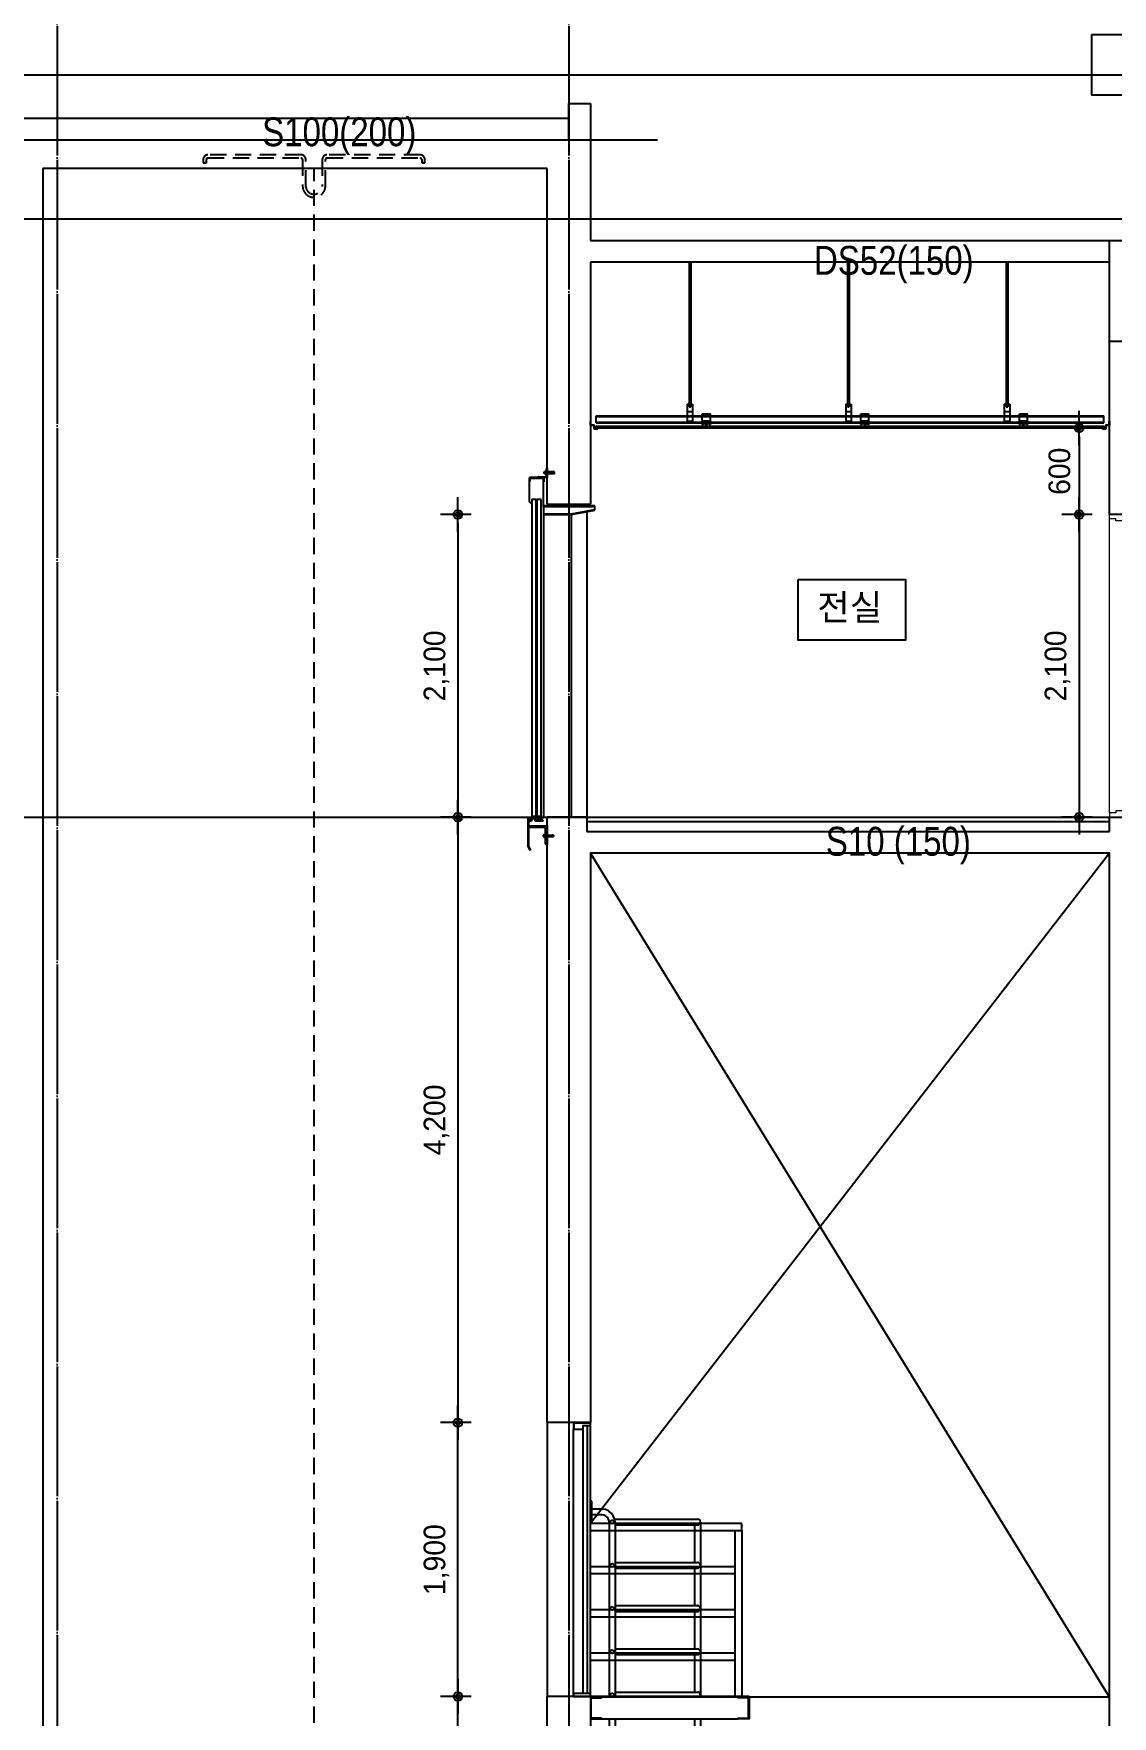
# Model space of a CAD drawing. Header units: millimetres. Extents: x 11948722 to 13111668, y -10771712 to -10232988.
# Drawn here: x 12072851 to 12080334, y -10542400 to -10530727 of the extents above; entities that cross this region are included whole.
import ezdxf
from ezdxf.enums import TextEntityAlignment as Align

# ---------------------------------------------------------------- set-up
doc = ezdxf.new("R2010")
doc.units = ezdxf.units.MM
doc.header["$LTSCALE"] = 150
doc.header["$MEASUREMENT"] = 0
for name, pattern in [('CEN', [6.2, 6, -0.1, 0, -0.1]), ('HID', [2.3, 1.5, -0.8]), ('HIDDEN', [2, 1, -1]), ('Xref-계단단면도$0$HIDDEN', [0.375, 0.25, -0.125])]:
    doc.linetypes.add(name, pattern=pattern)
doc.layers.get('0').update_dxf_attribs({"linetype": 'CONTINUOUS'})
doc.layers.get('Defpoints').update_dxf_attribs({"color": 117, "linetype": 'CONTINUOUS'})
for name, color, linetype in [('A-FIN-4', 9, 'CONTINUOUS'), ('A-중심선', 10, 'CEN'), ('CON', 2, 'CONTINUOUS'), ('CON-C', 2, 'CONTINUOUS'), ('ELE-3', 7, 'CONTINUOUS'), ('ELE-8', 8, 'CONTINUOUS'), ('ELE03', 4, 'CONTINUOUS'), ('ELE08', 8, 'CONTINUOUS'), ('elev', 8, 'HID'), ('ETC', 8, 'CONTINUOUS'), ('WIN', 4, 'CONTINUOUS'), ('Xref-계단단면도$0$3 dim0', 7, 'CONTINUOUS'), ('Xref-계단단면도$0$4', 4, 'CONTINUOUS'), ('Xref-계단단면도$0$8', 8, 'CONTINUOUS'), ('Xref-계단단면도$0$FIN', 5, 'CONTINUOUS'), ('Xref-계단단면도$0$TEX', 3, 'CONTINUOUS'), ('Xref-계단단면도$0$TEX-SYM', 3, 'CONTINUOUS')]:
    doc.layers.add(name, color=color, linetype=linetype)
doc.layers.add('Xref-계단단면도$0$A-DOR', color=4, linetype='CONTINUOUS', lineweight=0)
doc.styles.add('A.NARROW', font='ARIALN.TTF')
doc.styles.add('Xref-계단단면도$0$나눔고딕 Se', font='')
doc.styles.add('Xref-계단단면도$0$돋움', font='')
doc.styles.get('Xref-계단단면도$0$나눔고딕 Se').set_extended_font_data('Dotum')
doc.styles.get('Xref-계단단면도$0$돋움').set_extended_font_data('Dotum')
doc.dimstyles.new('Xref-계단단면도$0$A1-100', dxfattribs={"dimtxt": 3, "dimasz": 1, "dimexe": 2, "dimexo": 2, "dimgap": 1, "dimtad": 1, "dimdec": 0, "dimzin": 12, "dimdsep": 46, "dimlunit": 6, "dimtxsty": 'Xref-계단단면도$0$나눔고딕 Se', "dimblk1": 'Xref-계단단면도$0$DIMDOT', "dimblk2": 'Xref-계단단면도$0$DIMDOT', "dimsah": 1, "dimcen": -1, "dimdle": 2, "dimclrd": 256, "dimclre": 256, "dimclrt": 3, "dimadec": 0, "dimazin": 0, "dimtfac": 1, "dimtdec": 0, "dimtix": 1, "dimtmove": 2, "dimatfit": 3, "dimldrblk": 'Xref-계단단면도$0$DIMDOT', "dimfxl": 1, "dimtvp": 1, "dimtolj": 1, "dimtzin": 12, "dimlwd": -1, "dimlwe": -1, "dimarcsym": 0})

# ---------------------------------------------------------------- blocks, each defined once
blk = doc.blocks.new('ELEV-DOOR')
at = {"layer": 'ELE-3'}
for p, q in [((-6, 2420), (-6, 2467)), ((-2, 2471), (0, 2471)), ((0, 2471), (0, 2406)), ((-124, 2403), (-125, 2403)), ((-125, 2403), (-125, 2240)), ((-124, 2241), (-124, 2403)), ((-22, 2406), (-123, 2406)), ((-123, 2406), (-123, 2380)), ((-123, 2380), (-119, 2380)), ((-119, 2380), (-119, 2402)), ((-119, 2402), (-26, 2402)), ((-65, 2406), (-65, 2408)), ((0, 2406), (-65, 2406)), ((-61, 2412), (-14, 2412)), ((-27, 2391), (-29, 2391)), ((-29, 2391), (-29, 2200)), ((-27, 2200), (-27, 2391)), ((-26, 2402), (-26, 2376)), ((-26, 2376), (-22, 2376)), ((-22, 2376), (-22, 2406)), ((-125, 2240), (-114, 2228)), ((-112, 2229), (-124, 2241)), ((-114, 2228), (-112, 2229)), ((-77, 2254), (-106, 2254)), ((-106, 2254), (-106, 56)), ((-77, 56), (-77, 2254)), ((-42, 2254), (-72, 2254)), ((-72, 2254), (-72, 56)), ((-42, 56), (-42, 2254)), ((-29, 2200), (-27, 2200)), ((-12, 2210), (-26, 2210)), ((-26, 2210), (-26, 2150)), ((-26, 2150), (-26, 50)), ((-26, 2150), (166, 2150)), ((-24, 2152), (-24, 2207)), ((-24, 2207), (-12, 2207)), ((166, 2152), (-24, 2152)), ((312, 2207), (-19, 2207)), ((-19, 2207), (-19, 2205)), ((-19, 2205), (312, 2205)), ((-12, 2207), (-12, 2210)), ((328, 2182), (166, 2152)), ((166, 2150), (330, 2180)), ((330, 2210), (312, 2210)), ((312, 2210), (312, 2207)), ((312, 2207), (328, 2207)), ((312, 2205), (312, 2207)), ((328, 2207), (328, 2182)), ((330, 2180), (330, 2210)), ((-133, 47), (-130, 50)), ((-133, -154), (-133, 47)), ((-133, 38), (-130, 38)), ((-130, 50), (-123, 50)), ((-130, 38), (-130, -153)), ((-110, 23), (-130, 23)), ((-123, 50), (-123, 46)), ((-123, 46), (-117, 46)), ((-75, 39), (-120, 39)), ((-120, 39), (-120, 31)), ((-120, 31), (-110, 31)), ((-117, 46), (-117, 50)), ((-117, 50), (-111, 50)), ((-111, 50), (-111, 46)), ((-111, 46), (-105, 46)), ((-110, 31), (-110, 23)), ((-106, 56), (-77, 56)), ((-105, 46), (-105, 50)), ((-105, 50), (-99, 50)), ((-99, 50), (-99, 46)), ((-99, 46), (-93, 46)), ((-93, 46), (-93, 50)), ((-93, 50), (-87, 50)), ((-87, 50), (-87, 46)), ((-87, 46), (-82, 46)), ((-85, 23), (-85, 31)), ((-85, 31), (-75, 31)), ((-45, 23), (-85, 23)), ((-82, 46), (-82, 50)), ((-82, 50), (-68, 50)), ((-75, 31), (-75, 39)), ((-72, 56), (-42, 56)), ((-68, 50), (-68, 39)), ((-68, 39), (-50, 39)), ((-64, 56), (-64, 45)), ((-64, 45), (-54, 45)), ((-54, 45), (-54, 56)), ((-50, 39), (-50, 50)), ((-50, 50), (0, 50)), ((-40, 39), (-45, 39)), ((-45, 39), (-45, 23)), ((-40, 23), (-40, 39)), ((-30, 23), (-40, 23)), ((-30, 44), (-35, 44)), ((-35, 44), (-35, 29)), ((-35, 29), (-30, 29)), ((-30, 50), (-30, 44)), ((-30, 29), (-30, 23)), ((-119, -180), (-133, -154)), ((-130, -153), (-117, -179)), ((-117, -179), (-119, -180))]:
    blk.add_line(p, q, dxfattribs=at)
blk.add_lwpolyline([(0, -10), (0, 50)], dxfattribs=at)
blk.add_lwpolyline([(-130, -10), (0, -10), (0, -140), (-4, -140, -0.414214), (-12, -132), (-12, -34, 0.414214), (-24, -22), (-122, -22, -0.414214), (-130, -14)], format="xyb", close=True, dxfattribs=at)
for centre, radius, start, end in [((-2, 2467), 4, 90, 180), ((-61, 2408), 4, 90, 180), ((-14, 2420), 8.5, 270, 0)]:
    blk.add_arc(centre, radius, start, end, dxfattribs=at)
at = {"layer": 'ELE-8', "linetype": 'HIDDEN'}
for p, q in [((-8, 2425), (-8, 2453)), ((-6, 2453), (-8, 2453)), ((55, 2438), (-28, 2438)), ((-16, 2443), (-21, 2443)), ((-21, 2435), (-21, 2443)), ((-16, 2435), (-21, 2435)), ((-15, 2449), (-16, 2447)), ((-16, 2431), (-16, 2447)), ((-14, 2443), (-16, 2443)), ((-14, 2435), (-16, 2435)), ((-15, 2429), (-16, 2431)), ((-8, 2449), (-15, 2449)), ((-8, 2444), (-15, 2444)), ((-8, 2434), (-15, 2434)), ((-8, 2429), (-15, 2429)), ((-4, 2443), (-9, 2443)), ((-4, 2435), (-9, 2435)), ((-6, 2425), (-8, 2425)), ((-8, 2429), (-8, 2449)), ((45, 2446), (0, 2446)), ((3, 2444), (0, 2444)), ((3, 2434), (0, 2434)), ((45, 2432), (0, 2432)), ((6, 2443), (1, 2443)), ((6, 2435), (1, 2435)), ((6, 2432), (6, 2432)), ((13, 2444), (8, 2444)), ((13, 2434), (8, 2434)), ((16, 2443), (11, 2443)), ((16, 2435), (11, 2435)), ((23, 2444), (18, 2444)), ((23, 2434), (18, 2434)), ((26, 2443), (21, 2443)), ((26, 2435), (21, 2435)), ((32, 2444), (27, 2444)), ((33, 2434), (28, 2434)), ((35, 2443), (30, 2443)), ((35, 2435), (30, 2435)), ((39, 2444), (37, 2444)), ((39, 2444), (37, 2443)), ((39, 2434), (37, 2435)), ((40, 2434), (38, 2434)), ((42, 2443), (40, 2443)), ((42, 2435), (40, 2435)), ((42, 2441), (42, 2443)), ((42, 2435), (42, 2437)), ((45, 2445), (43, 2445)), ((45, 2433), (43, 2433)), ((45, 2446), (45, 2446)), ((46, 2445), (45, 2445)), ((45, 2445), (45, 2445)), ((46, 2433), (45, 2433)), ((45, 2432), (45, 2433)), ((45, 2432), (45, 2432)), ((50, 2445), (49, 2445)), ((50, 2433), (49, 2433)), ((50, 2442), (50, 2445)), ((50, 2433), (50, 2436)), ((-23, -74), (-28, -74)), ((-28, -74), (-28, -85)), ((-23, -85), (-28, -85)), ((-23, -69), (-23, -89)), ((-23, -69), (-13, -69)), ((-23, -73), (-13, -73)), ((-23, -86), (-13, -86)), ((-23, -89), (-13, -89)), ((-13, -95), (-13, -64)), ((-12, -74), (35, -74)), ((-12, -75), (44, -75)), ((-12, -83), (44, -83)), ((-12, -84), (35, -84)), ((44, -75), (35, -74)), ((35, -74), (35, -84)), ((44, -83), (35, -84)), ((44, -75), (44, -83))]:
    blk.add_line(p, q, dxfattribs=at)
at = {"layer": 'ELE-8'}
for p, q in [((166, 2150), (166, 50)), ((274, 2170), (274, 50)), ((274, 50), (0, 50))]:
    blk.add_line(p, q, dxfattribs=at)
at = {"layer": 'ELE-8', "linetype": 'HIDDEN'}
for centre, start, end in [((-11, -64), 119.6665, 166.3681), ((-11, -94), 193.6318, 240.3335)]:
    blk.add_arc(centre, 2.1, start, end, dxfattribs=at)
blk = doc.blocks.new('Xref-계단단면도$0$DIMDOT')
at = {"color": 0}
blk.add_line((-2, 0), (2, 0), dxfattribs=at)
for radius in [0.5, 0.25]:
    blk.add_circle((0, 0), radius, dxfattribs=at)
blk = doc.blocks.new('*D769')
at = {"layer": 'Defpoints', "color": 0, "transparency": 16777216}
for p in [(12080314, -10534063), (12080103, -10536163), (12080314, -10536163)]:
    blk.add_point(p, dxfattribs=at)
at = {"layer": 'Xref-계단단면도$0$3 dim0', "transparency": 16777216}
for p, q in [((12080194, -10534063), (12079983, -10534063)), ((12080103, -10534123), (12080103, -10536103)), ((12080194, -10536163), (12079983, -10536163))]:
    blk.add_line(p, q, dxfattribs=at)
at = {"layer": 'Xref-계단단면도$0$3 dim0', "transparency": 16777216, "xscale": 60, "yscale": 60, "zscale": 60}
for p, rotation in [((12080103, -10534063), 90), ((12080103, -10536163), 270)]:
    blk.add_blockref('Xref-계단단면도$0$DIMDOT', p, dxfattribs=dict(at, rotation=rotation))
at = {"layer": 'Xref-계단단면도$0$3 dim0', "color": 3, "transparency": 16777216, "insert": (12079953, -10535113), "char_height": 150, "attachment_point": 5, "rotation": 90, "style": 'Xref-계단단면도$0$나눔고딕 Se'}
blk.add_mtext('\\A1;2,100', dxfattribs=at)
blk = doc.blocks.new('*D770')
at = {"layer": 'Defpoints', "color": 0, "transparency": 16777216}
for p in [(12080314, -10533463), (12080103, -10534063), (12080314, -10534063)]:
    blk.add_point(p, dxfattribs=at)
at = {"layer": 'Xref-계단단면도$0$3 dim0', "transparency": 16777216}
for p, q in [((12080194, -10533463), (12079983, -10533463)), ((12080103, -10533523), (12080103, -10534003)), ((12080194, -10534063), (12079983, -10534063))]:
    blk.add_line(p, q, dxfattribs=at)
at = {"layer": 'Xref-계단단면도$0$3 dim0', "transparency": 16777216, "xscale": 60, "yscale": 60, "zscale": 60}
for p, rotation in [((12080103, -10533463), 90), ((12080103, -10534063), 270)]:
    blk.add_blockref('Xref-계단단면도$0$DIMDOT', p, dxfattribs=dict(at, rotation=rotation))
at = {"layer": 'Xref-계단단면도$0$3 dim0', "color": 3, "transparency": 16777216, "insert": (12079967, -10533763), "char_height": 150, "attachment_point": 5, "rotation": 90, "style": 'Xref-계단단면도$0$나눔고딕 Se'}
blk.add_mtext('\\A1;600', dxfattribs=at)
blk = doc.blocks.new('비상용elev탈출관련2')
at = {"layer": 'ELE03'}
for p, q in [((4634774, 1149553), (4633674, 1149553)), ((4634774, 1149548), (4633674, 1149548))]:
    blk.add_line(p, q, dxfattribs=at)
at = {"layer": 'ELE03', "color": 251}
blk.add_line((4633749, 1149398), (4634699, 1149398), dxfattribs=at)
at = {"layer": 'ELE08', "color": 252, "ltscale": 10}
for p, q in [((4634724, 1150753), (4633674, 1150753)), ((4634724, 1150703), (4634724, 1150753)), ((4634724, 1150703), (4633674, 1150703)), ((4634674, 1150703), (4634674, 1149553)), ((4634724, 1150703), (4634724, 1149553)), ((4634674, 1150453), (4633674, 1150453)), ((4634674, 1150403), (4633674, 1150403)), ((4634674, 1150153), (4633674, 1150153)), ((4634674, 1150103), (4633674, 1150103)), ((4634674, 1149853), (4633674, 1149853)), ((4634674, 1149803), (4633674, 1149803))]:
    blk.add_line(p, q, dxfattribs=at)
at = {"layer": 'ETC', "color": 251, "linetype": 'Continuous'}
for p, q in [((4633683, 1150907), (4633674, 1150907)), ((4633683, 1150757), (4633683, 1150907)), ((4633683, 1150757), (4633674, 1150757)), ((4633683, 1148938), (4633674, 1148938)), ((4633683, 1148938), (4633683, 1148788)), ((4633683, 1148788), (4633674, 1148788))]:
    blk.add_line(p, q, dxfattribs=at)
at = {"layer": 'ETC', "color": 251}
for p, q in [((4633754, 1150852), (4633683, 1150852)), ((4633777, 1150849), (4633754, 1150852)), ((4633799, 1150840), (4633777, 1150849)), ((4633754, 1150812), (4633683, 1150812)), ((4633767, 1150810), (4633754, 1150812)), ((4633779, 1150805), (4633767, 1150810)), ((4633789, 1150797), (4633779, 1150805)), ((4633797, 1150787), (4633789, 1150797)), ((4633802, 1150775), (4633797, 1150787)), ((4633818, 1150825), (4633799, 1150840)), ((4633804, 1150762), (4633802, 1150775)), ((4633804, 1150762), (4633804, 1149553)), ((4633812, 1150766), (4633814, 1150771)), ((4633812, 1150766), (4633814, 1150771)), ((4633812, 1150761), (4633812, 1150766)), ((4633812, 1150761), (4633812, 1150766)), ((4633814, 1150756), (4633812, 1150761)), ((4633814, 1150756), (4633812, 1150761)), ((4633814, 1150771), (4633818, 1150774)), ((4633814, 1150771), (4633818, 1150774)), ((4633818, 1150753), (4633814, 1150756)), ((4633832, 1150807), (4633818, 1150825)), ((4633818, 1150774), (4633823, 1150776)), ((4633818, 1150774), (4633823, 1150776)), ((4633823, 1150751), (4633818, 1150753)), ((4633823, 1150751), (4633818, 1150753)), ((4633823, 1150776), (4633828, 1150775)), ((4633823, 1150776), (4633828, 1150775)), ((4633828, 1150752), (4633823, 1150751)), ((4633828, 1150752), (4633823, 1150751)), ((4633828, 1150775), (4633832, 1150773)), ((4633828, 1150775), (4633832, 1150773)), ((4633832, 1150754), (4633828, 1150752)), ((4633832, 1150754), (4633828, 1150752)), ((4633841, 1150785), (4633832, 1150807)), ((4633832, 1150773), (4633835, 1150768)), ((4633832, 1150773), (4633835, 1150768)), ((4633835, 1150758), (4633832, 1150754)), ((4633835, 1150758), (4633832, 1150754)), ((4633835, 1150768), (4633837, 1150763)), ((4633835, 1150768), (4633837, 1150763)), ((4633837, 1150763), (4633835, 1150758)), ((4633837, 1150763), (4633835, 1150758)), ((4633844, 1150762), (4633841, 1150785)), ((4633844, 1150783), (4634416, 1150783)), ((4633844, 1150762), (4633844, 1149553)), ((4633844, 1150743), (4634416, 1150743)), ((4634396, 1150743), (4634396, 1150483)), ((4634436, 1150763), (4634436, 1149553)), ((4633812, 1150466), (4633814, 1150471)), ((4633812, 1150461), (4633812, 1150466)), ((4633814, 1150456), (4633812, 1150461)), ((4633814, 1150471), (4633818, 1150474)), ((4633818, 1150453), (4633814, 1150456)), ((4633818, 1150474), (4633823, 1150476)), ((4633823, 1150451), (4633818, 1150453)), ((4633823, 1150476), (4633828, 1150475)), ((4633828, 1150452), (4633823, 1150451)), ((4633828, 1150475), (4633832, 1150473)), ((4633832, 1150454), (4633828, 1150452)), ((4633832, 1150473), (4633835, 1150468)), ((4633835, 1150458), (4633832, 1150454)), ((4633835, 1150468), (4633837, 1150463)), ((4633837, 1150463), (4633835, 1150458)), ((4633844, 1150483), (4634416, 1150483)), ((4633844, 1150443), (4634416, 1150443)), ((4634396, 1150443), (4634396, 1150183)), ((4633812, 1150166), (4633814, 1150171)), ((4633812, 1150161), (4633812, 1150166)), ((4633814, 1150156), (4633812, 1150161)), ((4633814, 1150171), (4633818, 1150174)), ((4633818, 1150153), (4633814, 1150156)), ((4633818, 1150174), (4633823, 1150176)), ((4633823, 1150151), (4633818, 1150153)), ((4633823, 1150176), (4633828, 1150175)), ((4633828, 1150152), (4633823, 1150151)), ((4633828, 1150175), (4633832, 1150173)), ((4633832, 1150154), (4633828, 1150152)), ((4633832, 1150173), (4633835, 1150168)), ((4633835, 1150158), (4633832, 1150154)), ((4633835, 1150168), (4633837, 1150163)), ((4633837, 1150163), (4633835, 1150158)), ((4633844, 1150183), (4634416, 1150183)), ((4633844, 1150143), (4634416, 1150143)), ((4634396, 1150143), (4634396, 1149883)), ((4633812, 1149866), (4633814, 1149871)), ((4633812, 1149861), (4633812, 1149866)), ((4633814, 1149856), (4633812, 1149861)), ((4633814, 1149871), (4633818, 1149874)), ((4633818, 1149853), (4633814, 1149856)), ((4633818, 1149874), (4633823, 1149876)), ((4633823, 1149851), (4633818, 1149853)), ((4633823, 1149876), (4633828, 1149875)), ((4633828, 1149852), (4633823, 1149851)), ((4633828, 1149875), (4633832, 1149873)), ((4633832, 1149854), (4633828, 1149852)), ((4633832, 1149873), (4633835, 1149868)), ((4633835, 1149858), (4633832, 1149854)), ((4633835, 1149868), (4633837, 1149863)), ((4633837, 1149863), (4633835, 1149858)), ((4633844, 1149883), (4634416, 1149883)), ((4633844, 1149843), (4634416, 1149843)), ((4634396, 1149843), (4634396, 1149583)), ((4633812, 1149566), (4633814, 1149571)), ((4633812, 1149561), (4633812, 1149566)), ((4633814, 1149556), (4633812, 1149561)), ((4633814, 1149571), (4633818, 1149574)), ((4633818, 1149574), (4633823, 1149576)), ((4633823, 1149576), (4633828, 1149575)), ((4633828, 1149575), (4633832, 1149573)), ((4633832, 1149573), (4633835, 1149568)), ((4633835, 1149558), (4633832, 1149554)), ((4633835, 1149568), (4633837, 1149563)), ((4633837, 1149563), (4633835, 1149558)), ((4633844, 1149583), (4634416, 1149583)), ((4633818, 1149553), (4633814, 1149556)), ((4633823, 1149551), (4633818, 1149553)), ((4633828, 1149552), (4633823, 1149551)), ((4633832, 1149554), (4633828, 1149552)), ((4633804, 1149398), (4633804, 1148933)), ((4633844, 1149398), (4633844, 1148933)), ((4634396, 1149398), (4634396, 1149283)), ((4634436, 1149398), (4634436, 1148963)), ((4633812, 1149266), (4633814, 1149271)), ((4633812, 1149261), (4633812, 1149266)), ((4633814, 1149256), (4633812, 1149261)), ((4633814, 1149271), (4633818, 1149274)), ((4633818, 1149253), (4633814, 1149256)), ((4633818, 1149274), (4633823, 1149276)), ((4633823, 1149251), (4633818, 1149253)), ((4633823, 1149276), (4633828, 1149275)), ((4633828, 1149252), (4633823, 1149251)), ((4633828, 1149275), (4633832, 1149273)), ((4633832, 1149254), (4633828, 1149252)), ((4633832, 1149273), (4633835, 1149268)), ((4633835, 1149258), (4633832, 1149254)), ((4633835, 1149268), (4633837, 1149263)), ((4633837, 1149263), (4633835, 1149258)), ((4633844, 1149283), (4634416, 1149283)), ((4633844, 1149243), (4634416, 1149243)), ((4634396, 1149243), (4634396, 1148983)), ((4633814, 1148971), (4633818, 1148974)), ((4633818, 1148974), (4633823, 1148976)), ((4633823, 1148976), (4633828, 1148975)), ((4633828, 1148975), (4633832, 1148973)), ((4633844, 1148983), (4634416, 1148983)), ((4633754, 1148883), (4633683, 1148883)), ((4633767, 1148885), (4633754, 1148883)), ((4633779, 1148890), (4633767, 1148885)), ((4633789, 1148898), (4633779, 1148890)), ((4633797, 1148908), (4633789, 1148898)), ((4633802, 1148920), (4633797, 1148908)), ((4633818, 1148870), (4633799, 1148855)), ((4633804, 1148933), (4633802, 1148920)), ((4633812, 1148966), (4633814, 1148971)), ((4633812, 1148961), (4633812, 1148966)), ((4633814, 1148956), (4633812, 1148961)), ((4633818, 1148953), (4633814, 1148956)), ((4633823, 1148951), (4633818, 1148953)), ((4633832, 1148888), (4633818, 1148870)), ((4633828, 1148952), (4633823, 1148951)), ((4633832, 1148954), (4633828, 1148952)), ((4633832, 1148973), (4633835, 1148968)), ((4633835, 1148958), (4633832, 1148954)), ((4633841, 1148910), (4633832, 1148888)), ((4633835, 1148968), (4633837, 1148963)), ((4633837, 1148963), (4633835, 1148958)), ((4633844, 1148933), (4633841, 1148910)), ((4633844, 1148943), (4634416, 1148943)), ((4633754, 1148843), (4633683, 1148843)), ((4633777, 1148847), (4633754, 1148843)), ((4633799, 1148855), (4633777, 1148847))]:
    blk.add_line(p, q, dxfattribs=at)
at = {"layer": 'ETC', "color": 7}
for points in [[(4633749, 1149548), (4633674, 1149548), (4633674, 1149398), (4633749, 1149398), (4633749, 1149403), (4633679, 1149403), (4633679, 1149543), (4633749, 1149543), (4633749, 1149548)], [(4634699, 1149548), (4634774, 1149548), (4634774, 1149398), (4634699, 1149398), (4634699, 1149403), (4634769, 1149403), (4634769, 1149543), (4634699, 1149543), (4634699, 1149548)]]:
    blk.add_lwpolyline(points, dxfattribs=at)
at = {"layer": 'ETC', "color": 251}
for centre, start in [((4634416, 1150763), 270), ((4634416, 1150463), 270), ((4634416, 1150163), 270), ((4634416, 1149863), 270), ((4634416, 1149563), 329.8388), ((4634416, 1149263), 270), ((4634416, 1148963), 270)]:
    blk.add_arc(centre, 20, start, 90, dxfattribs=at)
blk = doc.blocks.new('*D781')
at = {"layer": 'Defpoints', "color": 0, "transparency": 16777216}
for p in [(12076006, -10534063), (12075794, -10536163), (12076006, -10536163)]:
    blk.add_point(p, dxfattribs=at)
at = {"layer": 'Xref-계단단면도$0$3 dim0', "transparency": 16777216}
for p, q in [((12075886, -10534063), (12075674, -10534063)), ((12075794, -10534123), (12075794, -10536103)), ((12075886, -10536163), (12075674, -10536163))]:
    blk.add_line(p, q, dxfattribs=at)
at = {"layer": 'Xref-계단단면도$0$3 dim0', "transparency": 16777216, "xscale": 60, "yscale": 60, "zscale": 60}
for p, rotation in [((12075794, -10534063), 90), ((12075794, -10536163), 270)]:
    blk.add_blockref('Xref-계단단면도$0$DIMDOT', p, dxfattribs=dict(at, rotation=rotation))
at = {"layer": 'Xref-계단단면도$0$3 dim0', "color": 3, "transparency": 16777216, "insert": (12075645, -10535113), "char_height": 150, "attachment_point": 5, "rotation": 90, "style": 'Xref-계단단면도$0$나눔고딕 Se'}
blk.add_mtext('\\A1;2,100', dxfattribs=at)
blk = doc.blocks.new('*D783')
at = {"layer": 'Defpoints', "color": 0, "transparency": 16777216}
for p in [(12075794, -10542263), (12076006, -10542263), (12076006, -10544063)]:
    blk.add_point(p, dxfattribs=at)
at = {"layer": 'Xref-계단단면도$0$3 dim0', "transparency": 16777216}
for p, q in [((12075886, -10542263), (12075674, -10542263)), ((12075794, -10544003), (12075794, -10542323)), ((12075886, -10544063), (12075674, -10544063))]:
    blk.add_line(p, q, dxfattribs=at)
at = {"layer": 'Xref-계단단면도$0$3 dim0', "transparency": 16777216, "xscale": 60, "yscale": 60, "zscale": 60}
for p, rotation in [((12075794, -10542263), 90), ((12075794, -10544063), 270)]:
    blk.add_blockref('Xref-계단단면도$0$DIMDOT', p, dxfattribs=dict(at, rotation=rotation))
at = {"layer": 'Xref-계단단면도$0$3 dim0', "color": 3, "transparency": 16777216, "insert": (12075645, -10543163), "char_height": 150, "attachment_point": 5, "rotation": 90, "style": 'Xref-계단단면도$0$나눔고딕 Se'}
blk.add_mtext('\\A1;1,800', dxfattribs=at)
blk = doc.blocks.new('*D784')
at = {"layer": 'Defpoints', "color": 0, "transparency": 16777216}
for p in [(12075794, -10540363), (12076006, -10540363), (12076006, -10542263)]:
    blk.add_point(p, dxfattribs=at)
at = {"layer": 'Xref-계단단면도$0$3 dim0', "transparency": 16777216}
for p, q in [((12075886, -10540363), (12075674, -10540363)), ((12075794, -10542203), (12075794, -10540423)), ((12075886, -10542263), (12075674, -10542263))]:
    blk.add_line(p, q, dxfattribs=at)
at = {"layer": 'Xref-계단단면도$0$3 dim0', "transparency": 16777216, "xscale": 60, "yscale": 60, "zscale": 60}
for p, rotation in [((12075794, -10540363), 90), ((12075794, -10542263), 270)]:
    blk.add_blockref('Xref-계단단면도$0$DIMDOT', p, dxfattribs=dict(at, rotation=rotation))
at = {"layer": 'Xref-계단단면도$0$3 dim0', "color": 3, "transparency": 16777216, "insert": (12075645, -10541313), "char_height": 150, "attachment_point": 5, "rotation": 90, "style": 'Xref-계단단면도$0$나눔고딕 Se'}
blk.add_mtext('\\A1;1,900', dxfattribs=at)
blk = doc.blocks.new('*D785')
at = {"layer": 'Defpoints', "color": 0, "transparency": 16777216}
for p in [(12076006, -10536163), (12075794, -10540363), (12076006, -10540363)]:
    blk.add_point(p, dxfattribs=at)
at = {"layer": 'Xref-계단단면도$0$3 dim0', "transparency": 16777216}
for p, q in [((12075886, -10536163), (12075674, -10536163)), ((12075794, -10536223), (12075794, -10540303)), ((12075886, -10540363), (12075674, -10540363))]:
    blk.add_line(p, q, dxfattribs=at)
at = {"layer": 'Xref-계단단면도$0$3 dim0', "transparency": 16777216, "xscale": 60, "yscale": 60, "zscale": 60}
for p, rotation in [((12075794, -10536163), 90), ((12075794, -10540363), 270)]:
    blk.add_blockref('Xref-계단단면도$0$DIMDOT', p, dxfattribs=dict(at, rotation=rotation))
at = {"layer": 'Xref-계단단면도$0$3 dim0', "color": 3, "transparency": 16777216, "insert": (12075645, -10538263), "char_height": 150, "attachment_point": 5, "rotation": 90, "style": 'Xref-계단단면도$0$나눔고딕 Se'}
blk.add_mtext('\\A1;4,200', dxfattribs=at)

msp = doc.modelspace()

# ---------------------------------------------------------------- linework, layer by layer
at = {"layer": 'A-FIN-4'}
for p, q in [((12072763.6, -10531312.8), (12076563.6, -10531312.8)), ((12076713.6, -10532012.8), (12083994.3, -10532012.8)), ((12076687.6, -10536162.8), (12080313.6, -10536162.8)), ((12076687.6, -10536192.8), (12080313.6, -10536192.8))]:
    msp.add_line(p, q, dxfattribs=at)
at = {"layer": 'A-중심선'}
for p, q in [((12073013.6, -10528812.8), (12073013.6, -10580443.8)), ((12076563.6, -10528812.8), (12076563.6, -10580443.8))]:
    msp.add_line(p, q, dxfattribs=at)
at = {"layer": 'A-중심선', "linetype": 'ByBlock', "ltscale": 0.5}
for p, q in [((12066368.4, -10531012.8), (12083994.3, -10531012.8)), ((12072081.9, -10531462.8), (12077179.3, -10531462.8)), ((12066368.4, -10532012.8), (12083994.3, -10532012.8)), ((12066368.4, -10536162.8), (12083994.3, -10536162.8)), ((12080313.6, -10542267.8), (12076713.6, -10536412.8)), ((12080313.6, -10536412.8), (12076713.7, -10541062.8))]:
    msp.add_line(p, q, dxfattribs=at)
at = {"layer": 'CON'}
for p, q in [((12076713.6, -10540362.8), (12076413.6, -10540362.8)), ((12076713.6, -10542262.8), (12076413.6, -10542262.8))]:
    msp.add_line(p, q, dxfattribs=at)
at = {"layer": 'CON', "color": 251}
msp.add_line((12076413.6, -10540362.8), (12076413.6, -10542262.8), dxfattribs=at)
at = {"layer": 'CON-C', "ltscale": 1200}
for p, q in [((12076563.6, -10531462.8), (12076563.6, -10531212.8)), ((12076563.6, -10531212.8), (12076713.6, -10531212.8)), ((12076713.6, -10531212.8), (12076713.6, -10532162.8)), ((12072763.6, -10531462.8), (12076563.6, -10531462.8)), ((12072913.6, -10531662.8), (12072913.6, -10566162.8)), ((12076413.6, -10531662.8), (12072913.6, -10531662.8)), ((12076413.6, -10533992.8), (12076413.6, -10531662.8)), ((12076713.6, -10532162.8), (12083994.3, -10532162.8)), ((12080313.6, -10532312.8), (12076713.6, -10532312.8)), ((12076713.6, -10532312.8), (12076713.6, -10533992.8)), ((12080313.6, -10534062.8), (12080313.6, -10532862.8)), ((12076713.6, -10533992.8), (12076413.6, -10533992.8)), ((12080613.6, -10534062.8), (12080313.6, -10534062.8)), ((12076413.6, -10540362.8), (12076413.6, -10536162.8)), ((12076413.6, -10536162.8), (12076687.6, -10536162.8)), ((12076687.6, -10536162.8), (12076687.6, -10536262.8)), ((12080313.6, -10536262.8), (12080313.6, -10536162.8)), ((12080313.6, -10536162.8), (12080513.6, -10536162.8)), ((12076687.6, -10536262.8), (12080313.6, -10536262.8))]:
    msp.add_line(p, q, dxfattribs=at)
at = {"layer": 'CON-C'}
msp.add_lwpolyline([(12080313.6, -10532162.8), (12081113.6, -10532162.8), (12081113.6, -10532862.8), (12080313.6, -10532862.8)], close=True, dxfattribs=at)
at = {"layer": 'CON-C', "ltscale": 1200, "flags": 128}
for points in [[(12080613.6, -10537222.8), (12080613.6, -10537222.8), (12080613.6, -10544062.8), (12080313.6, -10544062.8), (12080313.6, -10536412.8), (12076713.6, -10536412.8), (12076713.6, -10540362.8)], [(12076713.6, -10542262.8), (12076713.6, -10543992.8), (12076413.6, -10543992.8), (12076413.6, -10542262.8)]]:
    msp.add_lwpolyline(points, dxfattribs=at)
at = {"layer": 'ELE-3'}
msp.add_line((12080313.6, -10542267.8), (12077813.6, -10542267.8), dxfattribs=at)
at = {"layer": 'elev', "linetype": 'HID', "ltscale": 0.5}
msp.add_lwpolyline([(12075564.6, -10531622.8), (12075564.6, -10531600.8, 0.4142136), (12075531.6, -10531567.8), (12074885.6, -10531567.8, 0.4142136), (12074852.6, -10531600.8), (12074852.6, -10531787.8, -0.9298246), (12074738.6, -10531787.8), (12074738.6, -10531600.8, 0.4142136), (12074705.6, -10531567.8), (12074059.6, -10531567.8, 0.4142136), (12074026.6, -10531600.8), (12074026.6, -10531622.8), (12074048.6, -10531622.8), (12074048.6, -10531600.8, -0.4142136), (12074059.6, -10531589.8), (12074705.6, -10531589.8, -0.4142136), (12074716.6, -10531600.8), (12074716.6, -10531787.8, 0.9493671), (12074874.6, -10531787.8), (12074874.6, -10531600.8, -0.4142136), (12074885.6, -10531589.8), (12075531.6, -10531589.8, -0.4142136), (12075542.6, -10531600.8), (12075542.6, -10531622.8)], format="xyb", close=True, dxfattribs=at)
msp.add_lwpolyline([(12074795.6, -10562282.8), (12074795.6, -10531662.8)], dxfattribs=at)
at = {"layer": 'WIN'}
for p, q in [((12076712.7, -10540365.7), (12076597.2, -10540365.7)), ((12076629.2, -10540362.8), (12076629.2, -10540363.8)), ((12076683.2, -10540362.8), (12076683.2, -10540363.8)), ((12076663.7, -10542241.1), (12076663.7, -10540383.6)), ((12076693.7, -10542241.1), (12076693.7, -10540383.6)), ((12076596.2, -10542262.8), (12076596.2, -10542241.1)), ((12076663.7, -10542241.1), (12076596.2, -10542241.1)), ((12076596.2, -10542262.8), (12076713.7, -10542262.8)), ((12076596.3, -10542242.1), (12076597.2, -10542242.1)), ((12076662.7, -10542242.1), (12076596.3, -10542242.1)), ((12076597.2, -10542261.8), (12076597.2, -10542242.1)), ((12076597.2, -10542261.8), (12076712.7, -10542261.8)), ((12076712.7, -10542242.1), (12076662.7, -10542242.1)), ((12076713.7, -10542241.1), (12076663.7, -10542241.1)), ((12076712.7, -10542261.8), (12076712.7, -10542242.1)), ((12076713.7, -10542262.8), (12076713.7, -10542241.1))]:
    msp.add_line(p, q, dxfattribs=at)
at = {"layer": 'WIN', "color": 9}
for p, q in [((12076596.2, -10542241.1), (12076596.2, -10540408.3)), ((12076713.7, -10542241.1), (12076713.7, -10540383.6))]:
    msp.add_line(p, q, dxfattribs=at)
at = {"layer": 'WIN'}
for points in [[(12076629.2, -10540362.8), (12076596.2, -10540362.8), (12076596.2, -10540383.6), (12076596.2, -10540383.6), (12076596.2, -10540408.3), (12076663.7, -10540408.3), (12076663.7, -10540383.6), (12076713.7, -10540383.6), (12076713.7, -10540362.8), (12076713.7, -10540362.8)], [(12076713.7, -10540362.8), (12076683.2, -10540362.8)]]:
    msp.add_lwpolyline(points, dxfattribs=at)
msp.add_lwpolyline([(12076712.7, -10540363.8), (12076597.2, -10540363.8), (12076597.2, -10540382.6), (12076597.2, -10540382.6), (12076597.2, -10540407.3), (12076662.7, -10540407.3), (12076662.7, -10540382.6), (12076712.7, -10540382.6)], close=True, dxfattribs=at)
at = {"layer": 'Xref-계단단면도$0$4', "ltscale": 0.1}
for points in [[(12076763.6, -10533468.8), (12076763.6, -10533462.8), (12076762.6, -10533462.8), (12076762.6, -10533467.8), (12076739.6, -10533467.8), (12076739.6, -10533442.8), (12076714.6, -10533442.8), (12076714.6, -10533418.8), (12076713.6, -10533418.8), (12076713.6, -10533443.8), (12076738.6, -10533443.8), (12076738.6, -10533468.8), (12076763.6, -10533468.8)], [(12080263.6, -10533468.8), (12080263.6, -10533462.8), (12080264.6, -10533462.8), (12080264.6, -10533467.8), (12080287.6, -10533467.8), (12080287.6, -10533442.8), (12080312.6, -10533442.8), (12080312.6, -10533418.8), (12080313.6, -10533418.8), (12080313.6, -10533443.8), (12080288.6, -10533443.8), (12080288.6, -10533468.8), (12080263.6, -10533468.8)]]:
    msp.add_lwpolyline(points, dxfattribs=at)
at = {"layer": 'Xref-계단단면도$0$8'}
for p, q in [((12077397.4, -10532312.8), (12077397.4, -10533294)), ((12077408.6, -10532312.8), (12077408.6, -10533294)), ((12078497.4, -10532312.8), (12078497.4, -10533294)), ((12078508.6, -10532312.8), (12078508.6, -10533294)), ((12079597.4, -10532312.8), (12079597.4, -10533294)), ((12079608.6, -10532312.8), (12079608.6, -10533294)), ((12077384.3, -10533297.8), (12077384.3, -10533416.5)), ((12077384.3, -10533297.8), (12077421.8, -10533297.8)), ((12077384.3, -10533301.5), (12077421.8, -10533301.5)), ((12077384.3, -10533347.8), (12077421.8, -10533347.8)), ((12077391.8, -10533294), (12077414.3, -10533294)), ((12077391.8, -10533294), (12077391.8, -10533297.8)), ((12077391.8, -10533301.5), (12077391.8, -10533305.3)), ((12077391.8, -10533305.3), (12077414.3, -10533305.3)), ((12077395.5, -10533294), (12077395.5, -10533297.8)), ((12077395.5, -10533301.5), (12077395.5, -10533305.3)), ((12077397.4, -10533289), (12077408.6, -10533289)), ((12077397.4, -10533291.5), (12077408.6, -10533291.5)), ((12077397.4, -10533305.3), (12077397.4, -10533316.5)), ((12077397.4, -10533306.5), (12077408.6, -10533306.5)), ((12077397.4, -10533309), (12077408.6, -10533309)), ((12077397.4, -10533311.5), (12077408.6, -10533311.5)), ((12077397.4, -10533314), (12077408.6, -10533314)), ((12077397.4, -10533314), (12077408.6, -10533314)), ((12077397.4, -10533316.5), (12077408.6, -10533316.5)), ((12077408.6, -10533305.3), (12077408.6, -10533316.5)), ((12077410.5, -10533294), (12077410.5, -10533297.8)), ((12077410.5, -10533301.5), (12077410.5, -10533305.3)), ((12077414.3, -10533294), (12077414.3, -10533297.8)), ((12077414.3, -10533301.5), (12077414.3, -10533305.3)), ((12077421.8, -10533297.8), (12077421.8, -10533416.5)), ((12077489, -10533364), (12077545.2, -10533364)), ((12077489, -10533407.8), (12077489, -10533364)), ((12077489, -10533366.5), (12077545.2, -10533366.5)), ((12077497.7, -10533369.4), (12077497.7, -10533364)), ((12077512.7, -10533369.4), (12077512.7, -10533364)), ((12077521.5, -10533369.4), (12077521.5, -10533364)), ((12077536.5, -10533369.4), (12077536.5, -10533364)), ((12077545.2, -10533407.8), (12077545.2, -10533364)), ((12078484.3, -10533297.8), (12078484.3, -10533416.5)), ((12078484.3, -10533297.8), (12078521.8, -10533297.8)), ((12078484.3, -10533301.5), (12078521.8, -10533301.5)), ((12078484.3, -10533347.8), (12078521.8, -10533347.8)), ((12078491.8, -10533294), (12078514.3, -10533294)), ((12078491.8, -10533294), (12078491.8, -10533297.8)), ((12078491.8, -10533301.5), (12078491.8, -10533305.3)), ((12078491.8, -10533305.3), (12078514.3, -10533305.3)), ((12078495.5, -10533294), (12078495.5, -10533297.8)), ((12078495.5, -10533301.5), (12078495.5, -10533305.3)), ((12078497.4, -10533289), (12078508.6, -10533289)), ((12078497.4, -10533291.5), (12078508.6, -10533291.5)), ((12078497.4, -10533305.3), (12078497.4, -10533316.5)), ((12078497.4, -10533306.5), (12078508.6, -10533306.5)), ((12078497.4, -10533309), (12078508.6, -10533309)), ((12078497.4, -10533311.5), (12078508.6, -10533311.5)), ((12078497.4, -10533314), (12078508.6, -10533314)), ((12078497.4, -10533314), (12078508.6, -10533314)), ((12078497.4, -10533316.5), (12078508.6, -10533316.5)), ((12078508.6, -10533305.3), (12078508.6, -10533316.5)), ((12078510.5, -10533294), (12078510.5, -10533297.8)), ((12078510.5, -10533301.5), (12078510.5, -10533305.3)), ((12078514.3, -10533294), (12078514.3, -10533297.8)), ((12078514.3, -10533301.5), (12078514.3, -10533305.3)), ((12078521.8, -10533297.8), (12078521.8, -10533416.5)), ((12078589, -10533364), (12078645.2, -10533364)), ((12078589, -10533407.8), (12078589, -10533364)), ((12078589, -10533366.5), (12078645.2, -10533366.5)), ((12078597.7, -10533369.4), (12078597.7, -10533364)), ((12078612.7, -10533369.4), (12078612.7, -10533364)), ((12078621.5, -10533369.4), (12078621.5, -10533364)), ((12078636.5, -10533369.4), (12078636.5, -10533364)), ((12078645.2, -10533407.8), (12078645.2, -10533364)), ((12079584.3, -10533297.8), (12079584.3, -10533416.5)), ((12079584.3, -10533297.8), (12079621.8, -10533297.8)), ((12079584.3, -10533301.5), (12079621.8, -10533301.5)), ((12079584.3, -10533347.8), (12079621.8, -10533347.8)), ((12079591.8, -10533294), (12079614.3, -10533294)), ((12079591.8, -10533294), (12079591.8, -10533297.8)), ((12079591.8, -10533301.5), (12079591.8, -10533305.3)), ((12079591.8, -10533305.3), (12079614.3, -10533305.3)), ((12079595.5, -10533294), (12079595.5, -10533297.8)), ((12079595.5, -10533301.5), (12079595.5, -10533305.3)), ((12079597.4, -10533289), (12079608.6, -10533289)), ((12079597.4, -10533291.5), (12079608.6, -10533291.5)), ((12079597.4, -10533305.3), (12079597.4, -10533316.5)), ((12079597.4, -10533306.5), (12079608.6, -10533306.5)), ((12079597.4, -10533309), (12079608.6, -10533309)), ((12079597.4, -10533311.5), (12079608.6, -10533311.5)), ((12079597.4, -10533314), (12079608.6, -10533314)), ((12079597.4, -10533314), (12079608.6, -10533314)), ((12079597.4, -10533316.5), (12079608.6, -10533316.5)), ((12079608.6, -10533305.3), (12079608.6, -10533316.5)), ((12079610.5, -10533294), (12079610.5, -10533297.8)), ((12079610.5, -10533301.5), (12079610.5, -10533305.3)), ((12079614.3, -10533294), (12079614.3, -10533297.8)), ((12079614.3, -10533301.5), (12079614.3, -10533305.3)), ((12079621.8, -10533297.8), (12079621.8, -10533416.5)), ((12079689, -10533364), (12079745.2, -10533364)), ((12079689, -10533407.8), (12079689, -10533364)), ((12079689, -10533366.5), (12079745.2, -10533366.5)), ((12079697.7, -10533369.4), (12079697.7, -10533364)), ((12079712.7, -10533369.4), (12079712.7, -10533364)), ((12079721.5, -10533369.4), (12079721.5, -10533364)), ((12079736.5, -10533369.4), (12079736.5, -10533364)), ((12079745.2, -10533407.8), (12079745.2, -10533364)), ((12077384.3, -10533416.5), (12077421.8, -10533416.5)), ((12077489, -10533375.3), (12077492.7, -10533375.3)), ((12077495.2, -10533414), (12077489, -10533407.8)), ((12077489, -10533414), (12077495.2, -10533414)), ((12077489, -10533437.8), (12077489, -10533414)), ((12077496.5, -10533437.8), (12077489, -10533437.8)), ((12077491.5, -10533435.3), (12077491.5, -10533416.5)), ((12077491.5, -10533416.5), (12077495.2, -10533416.5)), ((12077491.5, -10533424), (12077542.7, -10533424)), ((12077494.4, -10533435.3), (12077491.5, -10533435.3)), ((12077494.7, -10533375.3), (12077497.7, -10533375.3)), ((12077495.2, -10533416.5), (12077495.2, -10533414)), ((12077495.2, -10533414), (12077539, -10533414)), ((12077497.7, -10533375.3), (12077497.7, -10533371.1)), ((12077525.2, -10533437.8), (12077509, -10533437.8)), ((12077523.1, -10533435.3), (12077511.1, -10533435.3)), ((12077512.7, -10533375.3), (12077512.7, -10533371.1)), ((12077512.7, -10533375.3), (12077515.8, -10533375.3)), ((12077517.5, -10533375.3), (12077521.5, -10533375.3)), ((12077521.5, -10533375.3), (12077521.5, -10533371.1)), ((12077536.5, -10533375.3), (12077536.5, -10533371.1)), ((12077536.5, -10533375.3), (12077540.3, -10533375.3)), ((12077545.2, -10533437.8), (12077537.7, -10533437.8)), ((12077539, -10533414), (12077545.2, -10533407.8)), ((12077539, -10533414), (12077545.2, -10533414)), ((12077539, -10533416.5), (12077539, -10533414)), ((12077539, -10533416.5), (12077542.7, -10533416.5)), ((12077542.7, -10533435.3), (12077539.9, -10533435.3)), ((12077541.6, -10533375.3), (12077545.2, -10533375.3)), ((12077542.7, -10533416.5), (12077542.7, -10533435.3)), ((12077545.2, -10533414), (12077545.2, -10533437.8)), ((12078484.3, -10533416.5), (12078521.8, -10533416.5)), ((12078589, -10533375.3), (12078592.7, -10533375.3)), ((12078595.2, -10533414), (12078589, -10533407.8)), ((12078589, -10533414), (12078595.2, -10533414)), ((12078589, -10533437.8), (12078589, -10533414)), ((12078596.5, -10533437.8), (12078589, -10533437.8)), ((12078591.5, -10533435.3), (12078591.5, -10533416.5)), ((12078591.5, -10533416.5), (12078595.2, -10533416.5)), ((12078591.5, -10533424), (12078642.7, -10533424)), ((12078594.4, -10533435.3), (12078591.5, -10533435.3)), ((12078594.7, -10533375.3), (12078597.7, -10533375.3)), ((12078595.2, -10533416.5), (12078595.2, -10533414)), ((12078595.2, -10533414), (12078639, -10533414)), ((12078597.7, -10533375.3), (12078597.7, -10533371.1)), ((12078625.2, -10533437.8), (12078609, -10533437.8)), ((12078623.1, -10533435.3), (12078611.1, -10533435.3)), ((12078612.7, -10533375.3), (12078612.7, -10533371.1)), ((12078612.7, -10533375.3), (12078615.8, -10533375.3)), ((12078617.5, -10533375.3), (12078621.5, -10533375.3)), ((12078621.5, -10533375.3), (12078621.5, -10533371.1)), ((12078636.5, -10533375.3), (12078636.5, -10533371.1)), ((12078636.5, -10533375.3), (12078640.3, -10533375.3)), ((12078645.2, -10533437.8), (12078637.7, -10533437.8)), ((12078639, -10533414), (12078645.2, -10533407.8)), ((12078639, -10533414), (12078645.2, -10533414)), ((12078639, -10533416.5), (12078639, -10533414)), ((12078639, -10533416.5), (12078642.7, -10533416.5)), ((12078642.7, -10533435.3), (12078639.9, -10533435.3)), ((12078641.6, -10533375.3), (12078645.2, -10533375.3)), ((12078642.7, -10533416.5), (12078642.7, -10533435.3)), ((12078645.2, -10533414), (12078645.2, -10533437.8)), ((12079584.3, -10533416.5), (12079621.8, -10533416.5)), ((12079689, -10533375.3), (12079692.7, -10533375.3)), ((12079695.2, -10533414), (12079689, -10533407.8)), ((12079689, -10533414), (12079695.2, -10533414)), ((12079689, -10533437.8), (12079689, -10533414)), ((12079696.5, -10533437.8), (12079689, -10533437.8)), ((12079691.5, -10533435.3), (12079691.5, -10533416.5)), ((12079691.5, -10533416.5), (12079695.2, -10533416.5)), ((12079691.5, -10533424), (12079742.7, -10533424)), ((12079694.4, -10533435.3), (12079691.5, -10533435.3)), ((12079694.7, -10533375.3), (12079697.7, -10533375.3)), ((12079695.2, -10533416.5), (12079695.2, -10533414)), ((12079695.2, -10533414), (12079739, -10533414)), ((12079697.7, -10533375.3), (12079697.7, -10533371.1)), ((12079725.2, -10533437.8), (12079709, -10533437.8)), ((12079723.1, -10533435.3), (12079711.1, -10533435.3)), ((12079712.7, -10533375.3), (12079712.7, -10533371.1)), ((12079712.7, -10533375.3), (12079715.8, -10533375.3)), ((12079717.5, -10533375.3), (12079721.5, -10533375.3)), ((12079721.5, -10533375.3), (12079721.5, -10533371.1)), ((12079736.5, -10533375.3), (12079736.5, -10533371.1)), ((12079736.5, -10533375.3), (12079740.3, -10533375.3)), ((12079745.2, -10533437.8), (12079737.7, -10533437.8)), ((12079739, -10533414), (12079745.2, -10533407.8)), ((12079739, -10533414), (12079745.2, -10533414)), ((12079739, -10533416.5), (12079739, -10533414)), ((12079739, -10533416.5), (12079742.7, -10533416.5)), ((12079742.7, -10533435.3), (12079739.9, -10533435.3)), ((12079741.6, -10533375.3), (12079745.2, -10533375.3)), ((12079742.7, -10533416.5), (12079742.7, -10533435.3)), ((12079745.2, -10533414), (12079745.2, -10533437.8))]:
    msp.add_line(p, q, dxfattribs=at)
at = {"layer": 'Xref-계단단면도$0$8', "linetype": 'Xref-계단단면도$0$HIDDEN', "ltscale": 0.1}
for p, q in [((12076752.6, -10533382.8), (12080274.6, -10533382.8)), ((12076752.6, -10533422.8), (12080274.6, -10533422.8))]:
    msp.add_line(p, q, dxfattribs=at)
at = {"layer": 'Xref-계단단면도$0$8'}
for centre, radius, start, end in [((12077502.7, -10533437.8), 8.75, 16.60155, 163.39845), ((12077502.7, -10533437.8), 6.25, 0, 180), ((12077531.5, -10533437.8), 8.75, 16.60155, 163.39845), ((12077531.5, -10533437.8), 6.25, 0, 180), ((12078602.7, -10533437.8), 8.75, 16.60155, 163.39845), ((12078602.7, -10533437.8), 6.25, 0, 180), ((12078631.5, -10533437.8), 8.75, 16.60155, 163.39845), ((12078631.5, -10533437.8), 6.25, 0, 180), ((12079702.7, -10533437.8), 8.75, 16.60155, 163.39845), ((12079702.7, -10533437.8), 6.25, 0, 180), ((12079731.5, -10533437.8), 8.75, 16.60155, 163.39845), ((12079731.5, -10533437.8), 6.25, 0, 180)]:
    msp.add_arc(centre, radius, start, end, dxfattribs=at)
at = {"layer": 'Xref-계단단면도$0$A-DOR'}
for points in [[(12080313.6, -10534062.8), (12080513.6, -10534062.8), (12080513.6, -10534092.8), (12080468.6, -10534092.8), (12080468.6, -10534107.8), (12080358.6, -10534107.8), (12080358.6, -10534092.8), (12080313.6, -10534092.8)], [(12080313.6, -10536162.8), (12080513.6, -10536162.8), (12080513.6, -10536132.8), (12080468.6, -10536132.8), (12080468.6, -10536117.8), (12080358.6, -10536117.8), (12080358.6, -10536132.8), (12080313.6, -10536132.8)]]:
    msp.add_lwpolyline(points, close=True, dxfattribs=at)
msp.add_lwpolyline([(12080313.6, -10536132.8), (12080313.6, -10534092.8)], dxfattribs=at)
at = {"layer": 'Xref-계단단면도$0$FIN', "color": 8}
for p, q in [((12076752.6, -10533379), (12080274.6, -10533379)), ((12076752.6, -10533426.5), (12076752.6, -10533379)), ((12076752.6, -10533426.5), (12080274.6, -10533426.5)), ((12080274.6, -10533426.5), (12080274.6, -10533379))]:
    msp.add_line(p, q, dxfattribs=at)
at = {"layer": 'Xref-계단단면도$0$FIN', "color": 150}
for p, q in [((12076752.6, -10533450.3), (12080274.6, -10533450.3)), ((12076752.6, -10533462.8), (12080274.6, -10533462.8))]:
    msp.add_line(p, q, dxfattribs=at)
at = {"layer": 'Xref-계단단면도$0$FIN', "color": 150, "flags": 128}
for points in [[(12076752.6, -10533450.3), (12076752.6, -10533462.8)], [(12080274.6, -10533450.3), (12080274.6, -10533462.8)]]:
    msp.add_lwpolyline(points, dxfattribs=at)
at = {"layer": 'Xref-계단단면도$0$TEX-SYM'}
for points in [[(12080191.4, -10530734), (12081235.8, -10530734), (12081235.8, -10531154), (12080191.4, -10531154)], [(12078153.8, -10534514.1), (12078898.2, -10534514.1), (12078898.2, -10534934.1), (12078153.8, -10534934.1)]]:
    msp.add_lwpolyline(points, close=True, dxfattribs=at)

# ---------------------------------------------------------------- block references
at = {"layer": 'CON'}
msp.add_blockref('비상용elev탈출관련2', (7443039.7, -11691815.3), dxfattribs=at)
at = {"layer": 'ELE-3'}
msp.add_blockref('ELEV-DOOR', (12076413.6, -10536212.8), dxfattribs=at)

# ---------------------------------------------------------------- texts
at = {"layer": 'Defpoints', "style": 'A.NARROW'}
for s, p in [('S100(200)', (12074435.8, -10531408.2)), ('DS52(150)', (12078263.8, -10532299.9)), ('S10 (150)', (12078346.1, -10536329.9))]:
    msp.add_text(s, height=200, dxfattribs=at).set_placement(p, align=Align.MIDDLE_LEFT)
at = {"layer": 'Xref-계단단면도$0$TEX', "style": 'Xref-계단단면도$0$돋움'}
msp.add_text('전실', height=180, dxfattribs=at).set_placement((12078286.5, -10534706.1), align=Align.MIDDLE_LEFT)

# ---------------------------------------------------------------- dimensions: what is measured, and where the dimension line sits
at = {"layer": 'Xref-계단단면도$0$3 dim0'}
for base, p1, p2, angle, picture, middle in [((12080102.5, -10534062.8), (12080313.6, -10533462.8), (12080313.6, -10534062.8), 270, '*D770', (12079967.4, -10533762.8)), ((12075794.4, -10536162.8), (12076005.5, -10534062.8), (12076005.5, -10536162.8), 270, '*D781', (12075644.9, -10535112.8)), ((12080102.5, -10536162.8), (12080313.6, -10534062.8), (12080313.6, -10536162.8), 270, '*D769', (12079953, -10535112.8)), ((12075794.4, -10540362.8), (12076005.5, -10536162.8), (12076005.5, -10540362.8), 270, '*D785', (12075644.9, -10538262.8)), ((12075794.4, -10540362.8), (12076005.5, -10542262.8), (12076005.5, -10540362.8), 90, '*D784', (12075644.9, -10541312.8)), ((12075794.4, -10542262.8), (12076005.5, -10544062.8), (12076005.5, -10542262.8), 90, '*D783', (12075644.9, -10543162.8))]:
    dim = msp.add_linear_dim(base=base, p1=p1, p2=p2, angle=angle, dimstyle='Xref-계단단면도$0$A1-100', override={"dimscale": 60, "dimtxt": 2.5}, dxfattribs=at)
    dim.commit()
    dim.dimension.update_dxf_attribs({"geometry": picture, "text_midpoint": middle})

doc.saveas('drawing.dxf')
